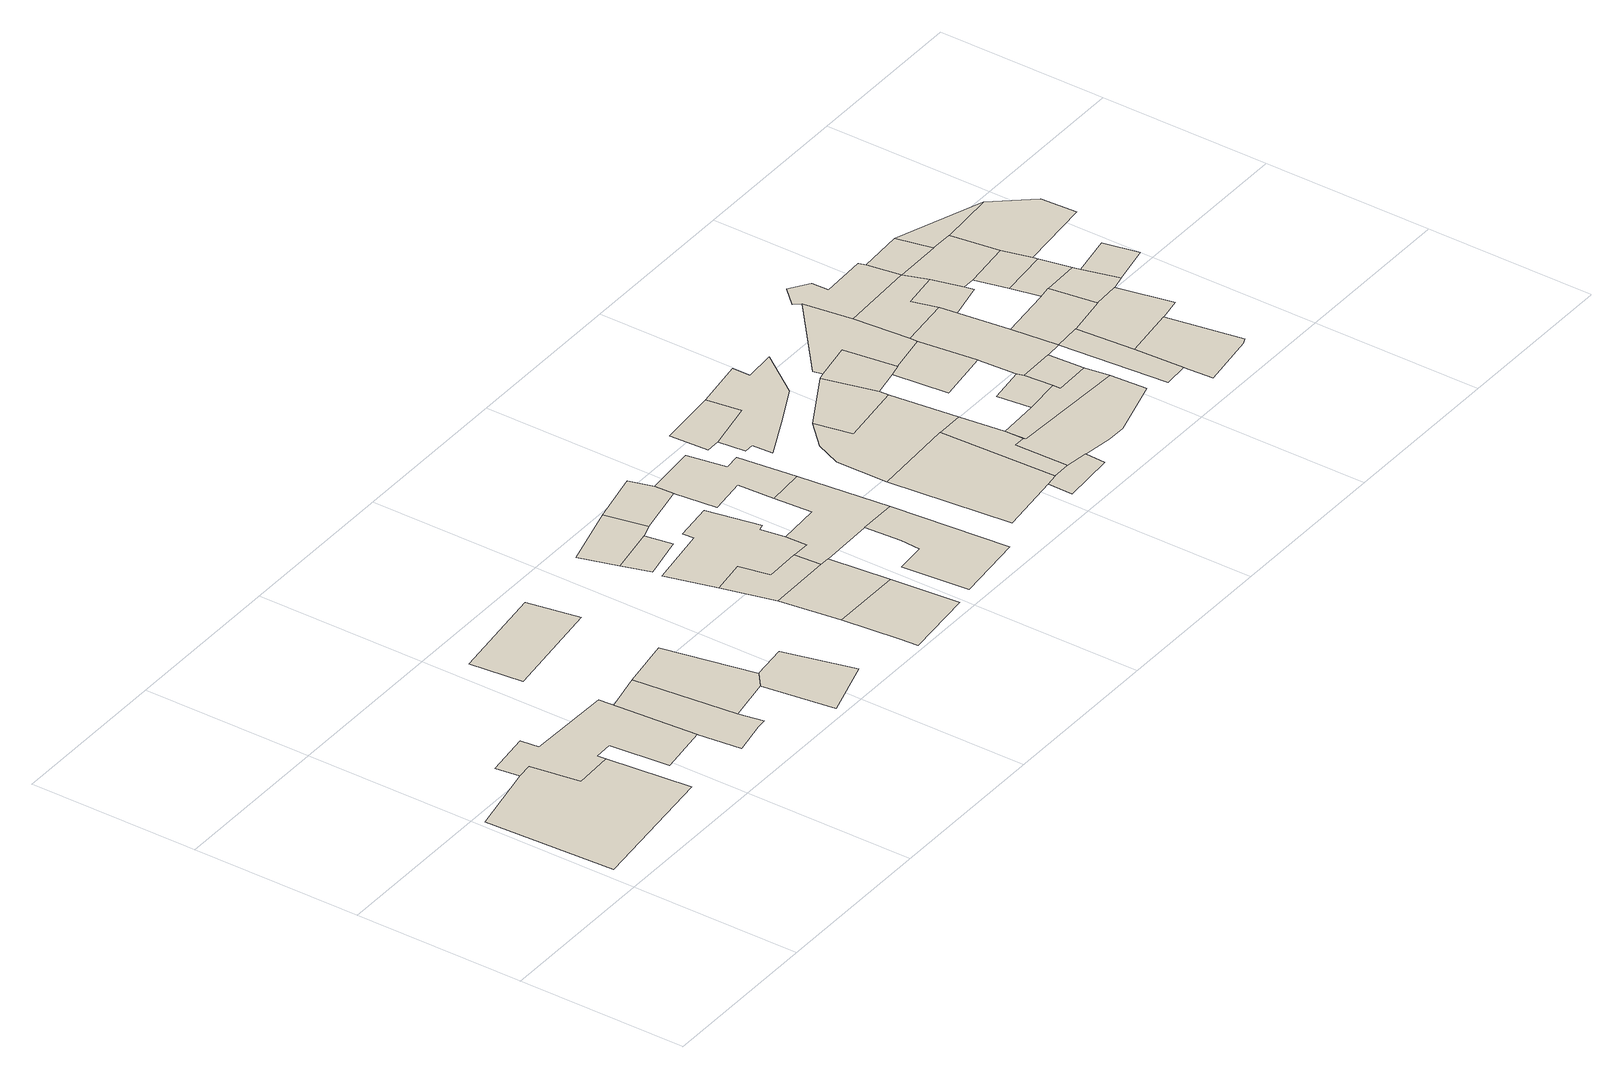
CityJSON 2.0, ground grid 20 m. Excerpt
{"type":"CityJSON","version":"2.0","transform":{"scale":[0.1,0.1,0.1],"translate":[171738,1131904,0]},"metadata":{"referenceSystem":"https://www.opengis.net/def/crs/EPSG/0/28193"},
"CityObjects":{
"building1":{"type":"Building","attributes":{"time":{"estimatedStart":{"year":1841},"estimatedEnd":{"year":1938}},"material":{"value":"dressed stone","sources":[{"name":"Amiran Atlas, sheet 11, map 4.2","type":"Secondary cartographic source"}],"paradata":{"author":"Beatrice Vaienti","date":"29-05-2023","version":0}},"numberOfFloors":{"value":"1","sources":[{"name":"Amiran Atlas, sheet 12, map 4.3","type":"Secondary cartographic source"}],"paradata":{"type":"user","author":"Beatrice Vaienti","date":"29-05-2023","comments":"In the atlas the value is \"1-3\", we have chosen a random value between 1 and 3 assigning a higher probability to 1 and 2 floors, respectively p=[0.35,0.35,0.3] for 1, 2, 3 floors","version":0}},"roof":{"type":{"value":"hip","paradata":{"type":"user","author":"Beatrice Vaienti","date":"29-05-2023","comments":"In the Atlas the value is reported is 'gabled (tiles)', however it is not clear whether it refers to a hip or a gable roof. Therefore we assigned a random value between the two.","version":0}}},"updatedGeometry":true},"geometry":[{"type":"MultiSurface","lod":"0","boundaries":[[[0,1,2,3,4,5,6]]]}]},
"building2":{"type":"Building","attributes":{"time":{"estimatedStart":{"year":1841},"estimatedEnd":{"year":1938}},"material":{"value":"dressed stone","sources":[{"name":"Amiran Atlas, sheet 11, map 4.2","type":"Secondary cartographic source"}],"paradata":{"author":"Beatrice Vaienti","date":"29-05-2023","version":0}},"numberOfFloors":{"value":"3","sources":[{"name":"Amiran Atlas, sheet 12, map 4.3","type":"Secondary cartographic source"}],"paradata":{"type":"user","author":"Beatrice Vaienti","date":"29-05-2023","comments":"In the atlas the value is \"1-3\", we have chosen a random value between 1 and 3 assigning a higher probability to 1 and 2 floors, respectively p=[0.35,0.35,0.3] for 1, 2, 3 floors","version":0}},"roof":{"type":{"value":"flat","paradata":{"type":"user","author":"Beatrice Vaienti","date":"29-05-2023","version":0}}},"updatedGeometry":true},"geometry":[{"type":"MultiSurface","lod":"0","boundaries":[[[4,3,2,1,7,8,9,10,11,12,13,14]]]}]},
"building3":{"type":"Building","attributes":{"time":{"estimatedStart":{"year":1841},"estimatedEnd":{"year":1938}},"material":{"value":"dressed stone","sources":[{"name":"Amiran Atlas, sheet 11, map 4.2","type":"Secondary cartographic source"}],"paradata":{"author":"Beatrice Vaienti","date":"29-05-2023","version":0}},"numberOfFloors":{"value":"3","sources":[{"name":"Amiran Atlas, sheet 12, map 4.3","type":"Secondary cartographic source"}],"paradata":{"type":"user","author":"Beatrice Vaienti","date":"29-05-2023","comments":"In the atlas the value is \"1-3\", we have chosen a random value between 1 and 3 assigning a higher probability to 1 and 2 floors, respectively p=[0.35,0.35,0.3] for 1, 2, 3 floors","version":0}},"roof":{"type":{"value":"flat","paradata":{"type":"user","author":"Beatrice Vaienti","date":"29-05-2023","version":0}}},"updatedGeometry":true},"geometry":[{"type":"MultiSurface","lod":"0","boundaries":[[[15,16,17,10,18,19,20]]]}]},
"building4":{"type":"Building","attributes":{"time":{"estimatedStart":{"year":1841},"estimatedEnd":{"year":1938}},"material":{"paradata":{"version":0}},"numberOfFloors":{"value":"3","paradata":{"type":"predicted","date":"05-06-2023","comments":"Random Forest Classifier","version":0}},"roof":{"type":{"value":"flat","paradata":{"type":"user","author":"Beatrice Vaienti","date":"29-05-2023","version":0}}},"updatedGeometry":true},"geometry":[{"type":"MultiSurface","lod":"0","boundaries":[[[21,16,15,22,23]]]}]},
"building5":{"type":"Building","attributes":{"time":{"estimatedStart":{"year":1841},"estimatedEnd":{"year":1938}},"material":{"value":"dressed stone","sources":[{"name":"Amiran Atlas, sheet 11, map 4.2","type":"Secondary cartographic source"}],"paradata":{"author":"Beatrice Vaienti","date":"29-05-2023","version":0}},"numberOfFloors":{"value":"2","sources":[{"name":"Amiran Atlas, sheet 12, map 4.3","type":"Secondary cartographic source"}],"paradata":{"type":"user","author":"Beatrice Vaienti","date":"29-05-2023","comments":"In the atlas the value is \"1-3\", we have chosen a random value between 1 and 3 assigning a higher probability to 1 and 2 floors, respectively p=[0.35,0.35,0.3] for 1, 2, 3 floors","version":0}},"roof":{"type":{"value":"flat","paradata":{"type":"user","author":"Beatrice Vaienti","date":"29-05-2023","version":0}}},"updatedGeometry":true},"geometry":[{"type":"MultiSurface","lod":"0","boundaries":[[[24,25,26,27]]]}]},
"building6":{"type":"Building","attributes":{"time":{"estimatedStart":{"year":1841},"estimatedEnd":{"year":1938}},"material":{"value":"dressed stone","sources":[{"name":"Amiran Atlas, sheet 11, map 4.2","type":"Secondary cartographic source"}],"paradata":{"author":"Beatrice Vaienti","date":"29-05-2023","version":0}},"numberOfFloors":{"value":"3","sources":[{"name":"Amiran Atlas, sheet 12, map 4.3","type":"Secondary cartographic source"}],"paradata":{"type":"user","author":"Beatrice Vaienti","date":"29-05-2023","comments":"In the atlas the value is \"1-3\", we have chosen a random value between 1 and 3 assigning a higher probability to 1 and 2 floors, respectively p=[0.35,0.35,0.3] for 1, 2, 3 floors","version":0}},"roof":{"type":{"value":"gable","paradata":{"type":"user","author":"Beatrice Vaienti","date":"29-05-2023","comments":"In the Atlas the value is reported is 'gabled (tiles)', however it is not clear whether it refers to a hip or a gable roof. Therefore we assigned a random value between the two.","version":0}}},"updatedGeometry":true},"geometry":[{"type":"MultiSurface","lod":"0","boundaries":[[[22,28,29,30,23]]]}]},
"building7":{"type":"Building","attributes":{"time":{"estimatedStart":{"year":1841},"estimatedEnd":{"year":1938}},"material":{"value":"dressed stone","sources":[{"name":"Amiran Atlas, sheet 11, map 4.2","type":"Secondary cartographic source"}],"paradata":{"author":"Beatrice Vaienti","date":"29-05-2023","version":0}},"numberOfFloors":{"value":"2","sources":[{"name":"Amiran Atlas, sheet 12, map 4.3","type":"Secondary cartographic source"}],"paradata":{"type":"user","author":"Beatrice Vaienti","date":"29-05-2023","comments":"In the atlas the value is \"1-3\", we have chosen a random value between 1 and 3 assigning a higher probability to 1 and 2 floors, respectively p=[0.35,0.35,0.3] for 1, 2, 3 floors","version":0}},"roof":{"type":{"value":"flat","paradata":{"type":"user","author":"Beatrice Vaienti","date":"29-05-2023","version":0}}},"updatedGeometry":true},"geometry":[{"type":"MultiSurface","lod":"0","boundaries":[[[31,32,33,34,35]]]}]},
"building8":{"type":"Building","attributes":{"time":{"estimatedStart":{"year":1841},"estimatedEnd":{"year":1938}},"material":{"value":"dressed stone","sources":[{"name":"Amiran Atlas, sheet 11, map 4.2","type":"Secondary cartographic source"}],"paradata":{"author":"Beatrice Vaienti","date":"29-05-2023","version":0}},"numberOfFloors":{"value":"3","sources":[{"name":"Amiran Atlas, sheet 12, map 4.3","type":"Secondary cartographic source"}],"paradata":{"type":"user","author":"Beatrice Vaienti","date":"29-05-2023","comments":"In the atlas the value is \"1-3\", we have chosen a random value between 1 and 3 assigning a higher probability to 1 and 2 floors, respectively p=[0.35,0.35,0.3] for 1, 2, 3 floors","version":0}},"roof":{"type":{"value":"flat","paradata":{"type":"user","author":"Beatrice Vaienti","date":"29-05-2023","version":0}}},"updatedGeometry":true},"geometry":[{"type":"MultiSurface","lod":"0","boundaries":[[[36,37,38,39]]]}]},
"building9":{"type":"Building","attributes":{"time":{"estimatedStart":{"year":1841},"estimatedEnd":{"year":1938}},"material":{"value":"dressed stone","sources":[{"name":"Amiran Atlas, sheet 11, map 4.2","type":"Secondary cartographic source"}],"paradata":{"author":"Beatrice Vaienti","date":"29-05-2023","version":0}},"numberOfFloors":{"value":"1","sources":[{"name":"Amiran Atlas, sheet 12, map 4.3","type":"Secondary cartographic source"}],"paradata":{"type":"user","author":"Beatrice Vaienti","date":"29-05-2023","comments":"In the atlas the value is \"1-3\", we have chosen a random value between 1 and 3 assigning a higher probability to 1 and 2 floors, respectively p=[0.35,0.35,0.3] for 1, 2, 3 floors","version":0}},"roof":{"type":{"value":"flat","paradata":{"type":"user","author":"Beatrice Vaienti","date":"29-05-2023","version":0}}},"updatedGeometry":true},"geometry":[{"type":"MultiSurface","lod":"0","boundaries":[[[32,40,41,42,33]]]}]},
"building10":{"type":"Building","attributes":{"time":{"estimatedStart":{"year":1841},"estimatedEnd":{"year":1938}},"material":{"value":"dressed stone","sources":[{"name":"Amiran Atlas, sheet 11, map 4.2","type":"Secondary cartographic source"}],"paradata":{"author":"Beatrice Vaienti","date":"29-05-2023","version":0}},"numberOfFloors":{"value":"2","sources":[{"name":"Amiran Atlas, sheet 12, map 4.3","type":"Secondary cartographic source"}],"paradata":{"type":"user","author":"Beatrice Vaienti","date":"29-05-2023","comments":"In the atlas the value is \"1-3\", we have chosen a random value between 1 and 3 assigning a higher probability to 1 and 2 floors, respectively p=[0.35,0.35,0.3] for 1, 2, 3 floors","version":0}},"roof":{"type":{"value":"flat","paradata":{"type":"user","author":"Beatrice Vaienti","date":"29-05-2023","version":0}}},"updatedGeometry":true},"geometry":[{"type":"MultiSurface","lod":"0","boundaries":[[[43,42,41,44,45,46]]]}]},
"building11":{"type":"Building","attributes":{"time":{"estimatedStart":{"year":1841},"estimatedEnd":{"year":1938}},"material":{"value":"dressed stone","sources":[{"name":"Amiran Atlas, sheet 11, map 4.2","type":"Secondary cartographic source"}],"paradata":{"author":"Beatrice Vaienti","date":"29-05-2023","version":0}},"numberOfFloors":{"value":"2","sources":[{"name":"Amiran Atlas, sheet 12, map 4.3","type":"Secondary cartographic source"}],"paradata":{"type":"user","author":"Beatrice Vaienti","date":"29-05-2023","comments":"In the atlas the value is \"1-3\", we have chosen a random value between 1 and 3 assigning a higher probability to 1 and 2 floors, respectively p=[0.35,0.35,0.3] for 1, 2, 3 floors","version":0}},"roof":{"type":{"value":"flat","paradata":{"type":"user","author":"Beatrice Vaienti","date":"29-05-2023","version":0}}},"updatedGeometry":true},"geometry":[{"type":"MultiSurface","lod":"0","boundaries":[[[47,48,49,36,39]]]}]},
"building12":{"type":"Building","attributes":{"time":{"estimatedStart":{"year":1841},"estimatedEnd":{"year":1938}},"material":{"value":"dressed stone","sources":[{"name":"Amiran Atlas, sheet 11, map 4.2","type":"Secondary cartographic source"}],"paradata":{"author":"Beatrice Vaienti","date":"29-05-2023","version":0}},"numberOfFloors":{"value":"3","sources":[{"name":"Amiran Atlas, sheet 12, map 4.3","type":"Secondary cartographic source"}],"paradata":{"type":"user","author":"Beatrice Vaienti","date":"29-05-2023","comments":"In the atlas the value is \"1-3\", we have chosen a random value between 1 and 3 assigning a higher probability to 1 and 2 floors, respectively p=[0.35,0.35,0.3] for 1, 2, 3 floors","version":0}},"roof":{"type":{"value":"flat","paradata":{"type":"user","author":"Beatrice Vaienti","date":"29-05-2023","version":0}}},"updatedGeometry":true},"geometry":[{"type":"MultiSurface","lod":"0","boundaries":[[[43,46,45,44,50,51,52,53,54,55,56,57]]]}]},
"building13":{"type":"Building","attributes":{"time":{"estimatedStart":{"year":1841},"estimatedEnd":{"year":1938}},"material":{"value":"dressed stone","sources":[{"name":"Amiran Atlas, sheet 11, map 4.2","type":"Secondary cartographic source"}],"paradata":{"author":"Beatrice Vaienti","date":"29-05-2023","version":0}},"numberOfFloors":{"value":"3","sources":[{"name":"Amiran Atlas, sheet 12, map 4.3","type":"Secondary cartographic source"}],"paradata":{"type":"user","author":"Beatrice Vaienti","date":"29-05-2023","comments":"In the atlas the value is \"1-3\", we have chosen a random value between 1 and 3 assigning a higher probability to 1 and 2 floors, respectively p=[0.35,0.35,0.3] for 1, 2, 3 floors","version":0}},"roof":{"type":{"value":"flat","paradata":{"type":"user","author":"Beatrice Vaienti","date":"29-05-2023","version":0}}},"updatedGeometry":true},"geometry":[{"type":"MultiSurface","lod":"0","boundaries":[[[58,59,48,47,60]]]}]},
"building14":{"type":"Building","attributes":{"time":{"estimatedStart":{"year":1841},"estimatedEnd":{"year":1938}},"material":{"value":"dressed stone","sources":[{"name":"Amiran Atlas, sheet 11, map 4.2","type":"Secondary cartographic source"}],"paradata":{"author":"Beatrice Vaienti","date":"29-05-2023","version":0}},"numberOfFloors":{"value":"2","sources":[{"name":"Amiran Atlas, sheet 12, map 4.3","type":"Secondary cartographic source"}],"paradata":{"type":"user","author":"Beatrice Vaienti","date":"29-05-2023","comments":"In the atlas the value is \"1-3\", we have chosen a random value between 1 and 3 assigning a higher probability to 1 and 2 floors, respectively p=[0.35,0.35,0.3] for 1, 2, 3 floors","version":0}},"roof":{"type":{"value":"flat","paradata":{"type":"user","author":"Beatrice Vaienti","date":"29-05-2023","version":0}}},"updatedGeometry":true},"geometry":[{"type":"MultiSurface","lod":"0","boundaries":[[[61,62,63,64,65,66,67]]]}]},
"building15":{"type":"Building","attributes":{"time":{"estimatedStart":{"year":1841},"estimatedEnd":{"year":1938}},"material":{"value":"dressed stone","sources":[{"name":"Amiran Atlas, sheet 11, map 4.2","type":"Secondary cartographic source"}],"paradata":{"author":"Beatrice Vaienti","date":"29-05-2023","version":0}},"numberOfFloors":{"value":"1","sources":[{"name":"Amiran Atlas, sheet 12, map 4.3","type":"Secondary cartographic source"}],"paradata":{"type":"user","author":"Beatrice Vaienti","date":"29-05-2023","comments":"In the atlas the value is \"1-3\", we have chosen a random value between 1 and 3 assigning a higher probability to 1 and 2 floors, respectively p=[0.35,0.35,0.3] for 1, 2, 3 floors","version":0}},"roof":{"type":{"value":"flat","paradata":{"type":"user","author":"Beatrice Vaienti","date":"29-05-2023","version":0}}},"updatedGeometry":true},"geometry":[{"type":"MultiSurface","lod":"0","boundaries":[[[51,50,44,41,40,61,67,68,69,70]]]}]},
"building16":{"type":"Building","attributes":{"time":{"estimatedStart":{"year":1841},"estimatedEnd":{"year":1938}},"material":{"value":"dressed stone","sources":[{"name":"Amiran Atlas, sheet 11, map 4.2","type":"Secondary cartographic source"}],"paradata":{"author":"Beatrice Vaienti","date":"29-05-2023","version":0}},"numberOfFloors":{"value":"2","sources":[{"name":"Amiran Atlas, sheet 12, map 4.3","type":"Secondary cartographic source"}],"paradata":{"type":"user","author":"Beatrice Vaienti","date":"29-05-2023","comments":"In the atlas the value is \"1-3\", we have chosen a random value between 1 and 3 assigning a higher probability to 1 and 2 floors, respectively p=[0.35,0.35,0.3] for 1, 2, 3 floors","version":0}},"roof":{"type":{"value":"flat","paradata":{"type":"user","author":"Beatrice Vaienti","date":"29-05-2023","version":0}}},"updatedGeometry":true},"geometry":[{"type":"MultiSurface","lod":"0","boundaries":[[[69,68,71,72,73,58,60,74,75]]]}]},
"building17":{"type":"Building","attributes":{"time":{"estimatedStart":{"year":1841},"estimatedEnd":{"year":1938}},"material":{"value":"dressed stone","sources":[{"name":"Amiran Atlas, sheet 11, map 4.2","type":"Secondary cartographic source"}],"paradata":{"author":"Beatrice Vaienti","date":"29-05-2023","version":0}},"numberOfFloors":{"value":"1","sources":[{"name":"Amiran Atlas, sheet 12, map 4.3","type":"Secondary cartographic source"}],"paradata":{"type":"user","author":"Beatrice Vaienti","date":"29-05-2023","comments":"In the atlas the value is \"1-3\", we have chosen a random value between 1 and 3 assigning a higher probability to 1 and 2 floors, respectively p=[0.35,0.35,0.3] for 1, 2, 3 floors","version":0}},"roof":{"type":{"value":"flat","paradata":{"type":"user","author":"Beatrice Vaienti","date":"29-05-2023","version":0}}},"updatedGeometry":true},"geometry":[{"type":"MultiSurface","lod":"0","boundaries":[[[76,77,78,79,80]]]}]},
"building18":{"type":"Building","attributes":{"time":{"estimatedStart":{"year":1841},"estimatedEnd":{"year":1938}},"material":{"value":"dressed stone","sources":[{"name":"Amiran Atlas, sheet 11, map 4.2","type":"Secondary cartographic source"}],"paradata":{"author":"Beatrice Vaienti","date":"29-05-2023","version":0}},"numberOfFloors":{"value":"3","sources":[{"name":"Amiran Atlas, sheet 12, map 4.3","type":"Secondary cartographic source"}],"paradata":{"type":"user","author":"Beatrice Vaienti","date":"29-05-2023","comments":"In the atlas the value is \"1-3\", we have chosen a random value between 1 and 3 assigning a higher probability to 1 and 2 floors, respectively p=[0.35,0.35,0.3] for 1, 2, 3 floors","version":0}},"roof":{"type":{"value":"flat","paradata":{"type":"user","author":"Beatrice Vaienti","date":"29-05-2023","version":0}}},"updatedGeometry":true},"geometry":[{"type":"MultiSurface","lod":"0","boundaries":[[[81,82,83,84,85]]]}]},
"building19":{"type":"Building","attributes":{"time":{"estimatedStart":{"year":1841},"estimatedEnd":{"year":1938}},"material":{"value":"dressed stone","sources":[{"name":"Amiran Atlas, sheet 11, map 4.2","type":"Secondary cartographic source"}],"paradata":{"author":"Beatrice Vaienti","date":"29-05-2023","version":0}},"numberOfFloors":{"value":"1","sources":[{"name":"Amiran Atlas, sheet 12, map 4.3","type":"Secondary cartographic source"}],"paradata":{"type":"user","author":"Beatrice Vaienti","date":"29-05-2023","comments":"In the atlas the value is \"1-3\", we have chosen a random value between 1 and 3 assigning a higher probability to 1 and 2 floors, respectively p=[0.35,0.35,0.3] for 1, 2, 3 floors","version":0}},"roof":{"type":{"value":"flat","paradata":{"type":"user","author":"Beatrice Vaienti","date":"29-05-2023","version":0}}},"updatedGeometry":true},"geometry":[{"type":"MultiSurface","lod":"0","boundaries":[[[86,87,88,77,76,89]]]}]},
"building20":{"type":"Building","attributes":{"time":{"estimatedStart":{"year":1841},"estimatedEnd":{"year":1938}},"material":{"value":"dressed stone","sources":[{"name":"Amiran Atlas, sheet 11, map 4.2","type":"Secondary cartographic source"}],"paradata":{"author":"Beatrice Vaienti","date":"29-05-2023","version":0}},"numberOfFloors":{"value":"1","sources":[{"name":"Amiran Atlas, sheet 12, map 4.3","type":"Secondary cartographic source"}],"paradata":{"type":"user","author":"Beatrice Vaienti","date":"29-05-2023","comments":"In the atlas the value is \"1-3\", we have chosen a random value between 1 and 3 assigning a higher probability to 1 and 2 floors, respectively p=[0.35,0.35,0.3] for 1, 2, 3 floors","version":0}},"roof":{"type":{"value":"flat","paradata":{"type":"user","author":"Beatrice Vaienti","date":"29-05-2023","version":0}}},"updatedGeometry":true},"geometry":[{"type":"MultiSurface","lod":"0","boundaries":[[[90,79,78,91,92,93,94,95]]]}]},
"building21":{"type":"Building","attributes":{"time":{"estimatedStart":{"year":1841},"estimatedEnd":{"year":1938}},"material":{"value":"dressed stone","sources":[{"name":"Amiran Atlas, sheet 11, map 4.2","type":"Secondary cartographic source"}],"paradata":{"author":"Beatrice Vaienti","date":"29-05-2023","version":0}},"numberOfFloors":{"value":"1","sources":[{"name":"Amiran Atlas, sheet 12, map 4.3","type":"Secondary cartographic source"}],"paradata":{"type":"user","author":"Beatrice Vaienti","date":"29-05-2023","comments":"In the atlas the value is \"1-3\", we have chosen a random value between 1 and 3 assigning a higher probability to 1 and 2 floors, respectively p=[0.35,0.35,0.3] for 1, 2, 3 floors","version":0}},"roof":{"type":{"value":"flat","paradata":{"type":"user","author":"Beatrice Vaienti","date":"29-05-2023","version":0}}},"updatedGeometry":true},"geometry":[{"type":"MultiSurface","lod":"0","boundaries":[[[96,97,98,99,84,83,82,100,101,102,103]]]}]},
"building22":{"type":"Building","attributes":{"time":{"estimatedStart":{"year":1841},"estimatedEnd":{"year":1938}},"material":{"value":"dressed stone","sources":[{"name":"Amiran Atlas, sheet 11, map 4.2","type":"Secondary cartographic source"}],"paradata":{"author":"Beatrice Vaienti","date":"29-05-2023","version":0}},"numberOfFloors":{"value":"1","sources":[{"name":"Amiran Atlas, sheet 12, map 4.3","type":"Secondary cartographic source"}],"paradata":{"type":"user","author":"Beatrice Vaienti","date":"29-05-2023","comments":"In the atlas the value is \"1-3\", we have chosen a random value between 1 and 3 assigning a higher probability to 1 and 2 floors, respectively p=[0.35,0.35,0.3] for 1, 2, 3 floors","version":0}},"roof":{"type":{"value":"flat","paradata":{"type":"user","author":"Beatrice Vaienti","date":"29-05-2023","version":0}}},"updatedGeometry":true},"geometry":[{"type":"MultiSurface","lod":"0","boundaries":[[[104,105,91,78,77,88,106]]]}]},
"building23":{"type":"Building","attributes":{"time":{"estimatedStart":{"year":1841},"estimatedEnd":{"year":1938}},"material":{"value":"dressed stone","sources":[{"name":"Amiran Atlas, sheet 11, map 4.2","type":"Secondary cartographic source"}],"paradata":{"author":"Beatrice Vaienti","date":"29-05-2023","version":0}},"numberOfFloors":{"value":"2","sources":[{"name":"Amiran Atlas, sheet 12, map 4.3","type":"Secondary cartographic source"}],"paradata":{"type":"user","author":"Beatrice Vaienti","date":"29-05-2023","comments":"In the atlas the value is \"1-3\", we have chosen a random value between 1 and 3 assigning a higher probability to 1 and 2 floors, respectively p=[0.35,0.35,0.3] for 1, 2, 3 floors","version":0}},"roof":{"type":{"value":"flat","paradata":{"type":"user","author":"Beatrice Vaienti","date":"29-05-2023","version":0}}},"updatedGeometry":true},"geometry":[{"type":"MultiSurface","lod":"0","boundaries":[[[93,92,107,108,94]]]}]},
"building24":{"type":"Building","attributes":{"time":{"estimatedStart":{"year":1841},"estimatedEnd":{"year":1938}},"material":{"value":"dressed stone","sources":[{"name":"Amiran Atlas, sheet 11, map 4.2","type":"Secondary cartographic source"}],"paradata":{"author":"Beatrice Vaienti","date":"29-05-2023","version":0}},"numberOfFloors":{"value":"1","sources":[{"name":"Amiran Atlas, sheet 12, map 4.3","type":"Secondary cartographic source"}],"paradata":{"type":"user","author":"Beatrice Vaienti","date":"29-05-2023","comments":"In the atlas the value is \"1-3\", we have chosen a random value between 1 and 3 assigning a higher probability to 1 and 2 floors, respectively p=[0.35,0.35,0.3] for 1, 2, 3 floors","version":0}},"roof":{"type":{"value":"domed","paradata":{"type":"user","author":"Beatrice Vaienti","date":"29-05-2023","version":0}}},"updatedGeometry":true},"geometry":[{"type":"MultiSurface","lod":"0","boundaries":[[[109,110,104,106,88,111,112,113]]]}]},
"building25":{"type":"Building","attributes":{"time":{"estimatedStart":{"year":1841},"estimatedEnd":{"year":1938}},"material":{"value":"dressed stone","sources":[{"name":"Amiran Atlas, sheet 11, map 4.2","type":"Secondary cartographic source"}],"paradata":{"author":"Beatrice Vaienti","date":"29-05-2023","version":0}},"numberOfFloors":{"value":"2","sources":[{"name":"Amiran Atlas, sheet 12, map 4.3","type":"Secondary cartographic source"}],"paradata":{"type":"user","author":"Beatrice Vaienti","date":"29-05-2023","comments":"In the atlas the value is \"1-3\", we have chosen a random value between 1 and 3 assigning a higher probability to 1 and 2 floors, respectively p=[0.35,0.35,0.3] for 1, 2, 3 floors","version":0}},"roof":{"type":{"value":"flat","paradata":{"type":"user","author":"Beatrice Vaienti","date":"29-05-2023","version":0}}},"updatedGeometry":true},"geometry":[{"type":"MultiSurface","lod":"0","boundaries":[[[114,115,108,107,116,117]]]}]},
"building26":{"type":"Building","attributes":{"time":{"estimatedStart":{"year":1841},"estimatedEnd":{"year":1938}},"material":{"value":"dressed stone","sources":[{"name":"Amiran Atlas, sheet 11, map 4.2","type":"Secondary cartographic source"}],"paradata":{"author":"Beatrice Vaienti","date":"29-05-2023","version":0}},"numberOfFloors":{"value":"2","sources":[{"name":"Amiran Atlas, sheet 12, map 4.3","type":"Secondary cartographic source"}],"paradata":{"type":"user","author":"Beatrice Vaienti","date":"29-05-2023","comments":"In the atlas the value is \"1-3\", we have chosen a random value between 1 and 3 assigning a higher probability to 1 and 2 floors, respectively p=[0.35,0.35,0.3] for 1, 2, 3 floors","version":0}},"roof":{"type":{"value":"domed","paradata":{"type":"user","author":"Beatrice Vaienti","date":"29-05-2023","version":0}}},"updatedGeometry":true},"geometry":[{"type":"MultiSurface","lod":"0","boundaries":[[[109,118,119,120,121,105,110]]]}]},
"building27":{"type":"Building","attributes":{"time":{"estimatedStart":{"year":1841},"estimatedEnd":{"year":1938}},"material":{"value":"dressed stone","sources":[{"name":"Amiran Atlas, sheet 11, map 4.2","type":"Secondary cartographic source"}],"paradata":{"author":"Beatrice Vaienti","date":"29-05-2023","version":0}},"numberOfFloors":{"value":"3","sources":[{"name":"Amiran Atlas, sheet 12, map 4.3","type":"Secondary cartographic source"}],"paradata":{"type":"user","author":"Beatrice Vaienti","date":"29-05-2023","comments":"In the atlas the value is \"1-3\", we have chosen a random value between 1 and 3 assigning a higher probability to 1 and 2 floors, respectively p=[0.35,0.35,0.3] for 1, 2, 3 floors","version":0}},"roof":{"type":{"value":"flat","paradata":{"type":"user","author":"Beatrice Vaienti","date":"29-05-2023","version":0}}},"updatedGeometry":true},"geometry":[{"type":"MultiSurface","lod":"0","boundaries":[[[121,120,122,123,124]]]}]},
"building28":{"type":"Building","attributes":{"time":{"estimatedStart":{"year":1841},"estimatedEnd":{"year":1938}},"material":{"value":"dressed stone","sources":[{"name":"Amiran Atlas, sheet 11, map 4.2","type":"Secondary cartographic source"}],"paradata":{"author":"Beatrice Vaienti","date":"29-05-2023","version":0}},"numberOfFloors":{"value":"2","sources":[{"name":"Amiran Atlas, sheet 12, map 4.3","type":"Secondary cartographic source"}],"paradata":{"type":"user","author":"Beatrice Vaienti","date":"29-05-2023","comments":"In the atlas the value is \"1-3\", we have chosen a random value between 1 and 3 assigning a higher probability to 1 and 2 floors, respectively p=[0.35,0.35,0.3] for 1, 2, 3 floors","version":0}},"roof":{"type":{"value":"flat","paradata":{"type":"user","author":"Beatrice Vaienti","date":"29-05-2023","version":0}}},"updatedGeometry":true},"geometry":[{"type":"MultiSurface","lod":"0","boundaries":[[[125,126,127,117,116]]]}]},
"building29":{"type":"Building","attributes":{"time":{"estimatedStart":{"year":1841},"estimatedEnd":{"year":1938}},"material":{"value":"dressed stone","sources":[{"name":"Amiran Atlas, sheet 11, map 4.2","type":"Secondary cartographic source"}],"paradata":{"author":"Beatrice Vaienti","date":"29-05-2023","version":0}},"numberOfFloors":{"value":"1","sources":[{"name":"Amiran Atlas, sheet 12, map 4.3","type":"Secondary cartographic source"}],"paradata":{"type":"user","author":"Beatrice Vaienti","date":"29-05-2023","comments":"In the atlas the value is \"1-3\", we have chosen a random value between 1 and 3 assigning a higher probability to 1 and 2 floors, respectively p=[0.35,0.35,0.3] for 1, 2, 3 floors","version":0}},"roof":{"type":{"value":"hip","paradata":{"type":"user","author":"Beatrice Vaienti","date":"29-05-2023","comments":"In the Atlas the value is reported is 'gabled (tiles)', however it is not clear whether it refers to a hip or a gable roof. Therefore we assigned a random value between the two.","version":0}}},"updatedGeometry":true},"geometry":[{"type":"MultiSurface","lod":"0","boundaries":[[[117,127,128,129,130,131,132,115,114]]]}]},
"building30":{"type":"Building","attributes":{"time":{"estimatedStart":{"year":1841},"estimatedEnd":{"year":1938}},"material":{"value":"dressed stone","sources":[{"name":"Amiran Atlas, sheet 11, map 4.2","type":"Secondary cartographic source"}],"paradata":{"author":"Beatrice Vaienti","date":"29-05-2023","version":0}},"numberOfFloors":{"value":"1","sources":[{"name":"Amiran Atlas, sheet 12, map 4.3","type":"Secondary cartographic source"}],"paradata":{"type":"user","author":"Beatrice Vaienti","date":"29-05-2023","comments":"In the atlas the value is \"1-3\", we have chosen a random value between 1 and 3 assigning a higher probability to 1 and 2 floors, respectively p=[0.35,0.35,0.3] for 1, 2, 3 floors","version":0}},"roof":{"type":{"value":"flat","paradata":{"type":"user","author":"Beatrice Vaienti","date":"29-05-2023","version":0}}},"updatedGeometry":true},"geometry":[{"type":"MultiSurface","lod":"0","boundaries":[[[133,122,120,119,118]]]}]},
"building31":{"type":"Building","attributes":{"time":{"estimatedStart":{"year":1841},"estimatedEnd":{"year":1938}},"material":{"value":"dressed stone","sources":[{"name":"Amiran Atlas, sheet 11, map 4.2","type":"Secondary cartographic source"}],"paradata":{"author":"Beatrice Vaienti","date":"29-05-2023","version":0}},"numberOfFloors":{"value":"1","sources":[{"name":"Amiran Atlas, sheet 12, map 4.3","type":"Secondary cartographic source"}],"paradata":{"type":"user","author":"Beatrice Vaienti","date":"29-05-2023","comments":"In the atlas the value is \"1-3\", we have chosen a random value between 1 and 3 assigning a higher probability to 1 and 2 floors, respectively p=[0.35,0.35,0.3] for 1, 2, 3 floors","version":0}},"roof":{"type":{"value":"flat","paradata":{"type":"user","author":"Beatrice Vaienti","date":"29-05-2023","version":0}}},"updatedGeometry":true},"geometry":[{"type":"MultiSurface","lod":"0","boundaries":[[[134,135,136,128,127,126,123,122,133,137]]]}]},
"building32":{"type":"Building","attributes":{"time":{"estimatedStart":{"year":1841},"estimatedEnd":{"year":1938}},"material":{"value":"dressed stone","sources":[{"name":"Amiran Atlas, sheet 11, map 4.2","type":"Secondary cartographic source"}],"paradata":{"author":"Beatrice Vaienti","date":"29-05-2023","version":0}},"numberOfFloors":{"value":"1","sources":[{"name":"Amiran Atlas, sheet 12, map 4.3","type":"Secondary cartographic source"}],"paradata":{"type":"user","author":"Beatrice Vaienti","date":"29-05-2023","comments":"In the atlas the value is \"1-3\", we have chosen a random value between 1 and 3 assigning a higher probability to 1 and 2 floors, respectively p=[0.35,0.35,0.3] for 1, 2, 3 floors","version":0}},"roof":{"type":{"value":"flat","paradata":{"type":"user","author":"Beatrice Vaienti","date":"29-05-2023","version":0}}},"updatedGeometry":true},"geometry":[{"type":"MultiSurface","lod":"0","boundaries":[[[138,139,140,141,137]]]}]},
"building33":{"type":"Building","attributes":{"time":{"estimatedStart":{"year":1841},"estimatedEnd":{"year":1938}},"material":{"value":"dressed stone","sources":[{"name":"Amiran Atlas, sheet 11, map 4.2","type":"Secondary cartographic source"}],"paradata":{"author":"Beatrice Vaienti","date":"29-05-2023","version":0}},"numberOfFloors":{"value":"3","sources":[{"name":"Amiran Atlas, sheet 12, map 4.3","type":"Secondary cartographic source"}],"paradata":{"type":"user","author":"Beatrice Vaienti","date":"29-05-2023","comments":"In the atlas the value is \"1-3\", we have chosen a random value between 1 and 3 assigning a higher probability to 1 and 2 floors, respectively p=[0.35,0.35,0.3] for 1, 2, 3 floors","version":0}},"roof":{"type":{"value":"flat","paradata":{"type":"user","author":"Beatrice Vaienti","date":"29-05-2023","version":0}}},"updatedGeometry":true},"geometry":[{"type":"MultiSurface","lod":"0","boundaries":[[[142,143,129,128,136,144]]]}]},
"building34":{"type":"Building","attributes":{"time":{"estimatedStart":{"year":1841},"estimatedEnd":{"year":1938}},"material":{"value":"dressed stone","sources":[{"name":"Amiran Atlas, sheet 11, map 4.2","type":"Secondary cartographic source"}],"paradata":{"author":"Beatrice Vaienti","date":"29-05-2023","version":0}},"numberOfFloors":{"value":"1","sources":[{"name":"Amiran Atlas, sheet 12, map 4.3","type":"Secondary cartographic source"}],"paradata":{"type":"user","author":"Beatrice Vaienti","date":"29-05-2023","comments":"In the atlas the value is \"1-3\", we have chosen a random value between 1 and 3 assigning a higher probability to 1 and 2 floors, respectively p=[0.35,0.35,0.3] for 1, 2, 3 floors","version":0}},"roof":{"type":{"value":"flat","paradata":{"type":"user","author":"Beatrice Vaienti","date":"29-05-2023","version":0}}},"updatedGeometry":true},"geometry":[{"type":"MultiSurface","lod":"0","boundaries":[[[145,130,129,143,146,147,148,149,150]]]}]},
"building35":{"type":"Building","attributes":{"time":{"estimatedStart":{"year":1841},"estimatedEnd":{"year":1938}},"material":{"value":"dressed stone","sources":[{"name":"Amiran Atlas, sheet 11, map 4.2","type":"Secondary cartographic source"}],"paradata":{"author":"Beatrice Vaienti","date":"29-05-2023","version":0}},"numberOfFloors":{"value":"1","sources":[{"name":"Amiran Atlas, sheet 12, map 4.3","type":"Secondary cartographic source"}],"paradata":{"type":"user","author":"Beatrice Vaienti","date":"29-05-2023","comments":"In the atlas the value is \"1-3\", we have chosen a random value between 1 and 3 assigning a higher probability to 1 and 2 floors, respectively p=[0.35,0.35,0.3] for 1, 2, 3 floors","version":0}},"roof":{"type":{"value":"flat","paradata":{"type":"user","author":"Beatrice Vaienti","date":"29-05-2023","version":0}}},"updatedGeometry":true},"geometry":[{"type":"MultiSurface","lod":"0","boundaries":[[[151,152,153,140,139,154]]]}]},
"building36":{"type":"Building","attributes":{"time":{"estimatedStart":{"year":1841},"estimatedEnd":{"year":1938}},"material":{"value":"dressed stone","sources":[{"name":"Amiran Atlas, sheet 11, map 4.2","type":"Secondary cartographic source"}],"paradata":{"author":"Beatrice Vaienti","date":"29-05-2023","version":0}},"numberOfFloors":{"value":"3","sources":[{"name":"Amiran Atlas, sheet 12, map 4.3","type":"Secondary cartographic source"}],"paradata":{"type":"user","author":"Beatrice Vaienti","date":"29-05-2023","comments":"In the atlas the value is \"1-3\", we have chosen a random value between 1 and 3 assigning a higher probability to 1 and 2 floors, respectively p=[0.35,0.35,0.3] for 1, 2, 3 floors","version":0}},"roof":{"type":{"value":"gable","paradata":{"type":"user","author":"Beatrice Vaienti","date":"29-05-2023","comments":"In the Atlas the value is reported is 'gabled (tiles)', however it is not clear whether it refers to a hip or a gable roof. Therefore we assigned a random value between the two.","version":0}}},"updatedGeometry":true},"geometry":[{"type":"MultiSurface","lod":"0","boundaries":[[[136,135,155,156,142,144]]]}]},
"building37":{"type":"Building","attributes":{"time":{"estimatedStart":{"year":1841},"estimatedEnd":{"year":1938}},"material":{"value":"dressed stone","sources":[{"name":"Amiran Atlas, sheet 11, map 4.2","type":"Secondary cartographic source"}],"paradata":{"author":"Beatrice Vaienti","date":"29-05-2023","version":0}},"numberOfFloors":{"value":"3","sources":[{"name":"Amiran Atlas, sheet 12, map 4.3","type":"Secondary cartographic source"}],"paradata":{"type":"user","author":"Beatrice Vaienti","date":"29-05-2023","comments":"In the atlas the value is \"1-3\", we have chosen a random value between 1 and 3 assigning a higher probability to 1 and 2 floors, respectively p=[0.35,0.35,0.3] for 1, 2, 3 floors","version":0}},"roof":{"type":{"value":"flat","paradata":{"type":"user","author":"Beatrice Vaienti","date":"29-05-2023","version":0}}},"updatedGeometry":true},"geometry":[{"type":"MultiSurface","lod":"0","boundaries":[[[134,137,141,157,158,159]]]}]},
"building38":{"type":"Building","attributes":{"time":{"estimatedStart":{"year":1841},"estimatedEnd":{"year":1938}},"material":{"value":"dressed stone","sources":[{"name":"Amiran Atlas, sheet 11, map 4.2","type":"Secondary cartographic source"}],"paradata":{"author":"Beatrice Vaienti","date":"29-05-2023","version":0}},"numberOfFloors":{"value":"3","sources":[{"name":"Amiran Atlas, sheet 12, map 4.3","type":"Secondary cartographic source"}],"paradata":{"type":"user","author":"Beatrice Vaienti","date":"29-05-2023","comments":"In the atlas the value is \"1-3\", we have chosen a random value between 1 and 3 assigning a higher probability to 1 and 2 floors, respectively p=[0.35,0.35,0.3] for 1, 2, 3 floors","version":0}},"roof":{"type":{"value":"flat","paradata":{"type":"user","author":"Beatrice Vaienti","date":"29-05-2023","version":0}}},"updatedGeometry":true},"geometry":[{"type":"MultiSurface","lod":"0","boundaries":[[[160,161,157,141,140,153]]]}]},
"building39":{"type":"Building","attributes":{"time":{"estimatedStart":{"year":1841},"estimatedEnd":{"year":1938}},"material":{"value":"dressed stone","sources":[{"name":"Amiran Atlas, sheet 11, map 4.2","type":"Secondary cartographic source"}],"paradata":{"author":"Beatrice Vaienti","date":"29-05-2023","version":0}},"numberOfFloors":{"value":"2","sources":[{"name":"Amiran Atlas, sheet 12, map 4.3","type":"Secondary cartographic source"}],"paradata":{"type":"user","author":"Beatrice Vaienti","date":"29-05-2023","comments":"In the atlas the value is \"1-3\", we have chosen a random value between 1 and 3 assigning a higher probability to 1 and 2 floors, respectively p=[0.35,0.35,0.3] for 1, 2, 3 floors","version":0}},"roof":{"type":{"value":"flat","paradata":{"type":"user","author":"Beatrice Vaienti","date":"29-05-2023","version":0}}},"updatedGeometry":true},"geometry":[{"type":"MultiSurface","lod":"0","boundaries":[[[162,163,146,143]]]}]},
"building40":{"type":"Building","attributes":{"time":{"estimatedStart":{"year":1841},"estimatedEnd":{"year":1938}},"material":{"value":"dressed stone","sources":[{"name":"Amiran Atlas, sheet 11, map 4.2","type":"Secondary cartographic source"}],"paradata":{"author":"Beatrice Vaienti","date":"29-05-2023","version":0}},"numberOfFloors":{"value":"2","sources":[{"name":"Amiran Atlas, sheet 12, map 4.3","type":"Secondary cartographic source"}],"paradata":{"type":"user","author":"Beatrice Vaienti","date":"29-05-2023","comments":"In the atlas the value is \"1-3\", we have chosen a random value between 1 and 3 assigning a higher probability to 1 and 2 floors, respectively p=[0.35,0.35,0.3] for 1, 2, 3 floors","version":0}},"roof":{"type":{"value":"flat","paradata":{"type":"user","author":"Beatrice Vaienti","date":"29-05-2023","version":0}}},"updatedGeometry":true},"geometry":[{"type":"MultiSurface","lod":"0","boundaries":[[[162,143,142,156,164,165,166]]]}]},
"building41":{"type":"Building","attributes":{"time":{"estimatedStart":{"year":1841},"estimatedEnd":{"year":1938}},"material":{"value":"dressed stone","sources":[{"name":"Amiran Atlas, sheet 11, map 4.2","type":"Secondary cartographic source"}],"paradata":{"author":"Beatrice Vaienti","date":"29-05-2023","version":0}},"numberOfFloors":{"value":"1","sources":[{"name":"Amiran Atlas, sheet 12, map 4.3","type":"Secondary cartographic source"}],"paradata":{"type":"user","author":"Beatrice Vaienti","date":"29-05-2023","comments":"In the atlas the value is \"1-3\", we have chosen a random value between 1 and 3 assigning a higher probability to 1 and 2 floors, respectively p=[0.35,0.35,0.3] for 1, 2, 3 floors","version":0}},"roof":{"type":{"value":"flat","paradata":{"type":"user","author":"Beatrice Vaienti","date":"29-05-2023","version":0}}},"updatedGeometry":true},"geometry":[{"type":"MultiSurface","lod":"0","boundaries":[[[167,168,169,170,158]]]}]},
"building42":{"type":"Building","attributes":{"time":{"estimatedStart":{"year":1841},"estimatedEnd":{"year":1938}},"material":{"value":"dressed stone","sources":[{"name":"Amiran Atlas, sheet 11, map 4.2","type":"Secondary cartographic source"}],"paradata":{"author":"Beatrice Vaienti","date":"29-05-2023","version":0}},"numberOfFloors":{"value":"1","sources":[{"name":"Amiran Atlas, sheet 12, map 4.3","type":"Secondary cartographic source"}],"paradata":{"type":"user","author":"Beatrice Vaienti","date":"29-05-2023","comments":"In the atlas the value is \"1-3\", we have chosen a random value between 1 and 3 assigning a higher probability to 1 and 2 floors, respectively p=[0.35,0.35,0.3] for 1, 2, 3 floors","version":0}},"roof":{"type":{"value":"hip","paradata":{"type":"user","author":"Beatrice Vaienti","date":"29-05-2023","comments":"In the Atlas the value is reported is 'gabled (tiles)', however it is not clear whether it refers to a hip or a gable roof. Therefore we assigned a random value between the two.","version":0}}},"updatedGeometry":true},"geometry":[{"type":"MultiSurface","lod":"0","boundaries":[[[169,168,171,165,164]]]}]},
"building43":{"type":"Building","attributes":{"time":{"estimatedStart":{"year":1841},"estimatedEnd":{"year":1938}},"material":{"value":"dressed stone","sources":[{"name":"Amiran Atlas, sheet 11, map 4.2","type":"Secondary cartographic source"}],"paradata":{"author":"Beatrice Vaienti","date":"29-05-2023","version":0}},"numberOfFloors":{"value":"3","sources":[{"name":"Amiran Atlas, sheet 12, map 4.3","type":"Secondary cartographic source"}],"paradata":{"type":"user","author":"Beatrice Vaienti","date":"29-05-2023","comments":"In the atlas the value is \"1-3\", we have chosen a random value between 1 and 3 assigning a higher probability to 1 and 2 floors, respectively p=[0.35,0.35,0.3] for 1, 2, 3 floors","version":0}},"roof":{"type":{"value":"flat","paradata":{"type":"user","author":"Beatrice Vaienti","date":"29-05-2023","version":0}}},"updatedGeometry":true},"geometry":[{"type":"MultiSurface","lod":"0","boundaries":[[[172,167,158,157,161,173]]]}]},
"building44":{"type":"Building","attributes":{"time":{"estimatedStart":{"year":1841},"estimatedEnd":{"year":1938}},"material":{"value":"dressed stone","sources":[{"name":"Amiran Atlas, sheet 11, map 4.2","type":"Secondary cartographic source"}],"paradata":{"author":"Beatrice Vaienti","date":"29-05-2023","version":0}},"numberOfFloors":{"value":"1","sources":[{"name":"Amiran Atlas, sheet 12, map 4.3","type":"Secondary cartographic source"}],"paradata":{"type":"user","author":"Beatrice Vaienti","date":"29-05-2023","comments":"In the atlas the value is \"1-3\", we have chosen a random value between 1 and 3 assigning a higher probability to 1 and 2 floors, respectively p=[0.35,0.35,0.3] for 1, 2, 3 floors","version":0}},"roof":{"type":{"value":"flat","paradata":{"type":"user","author":"Beatrice Vaienti","date":"29-05-2023","version":0}}},"updatedGeometry":true},"geometry":[{"type":"MultiSurface","lod":"0","boundaries":[[[172,173,174,175]]]}]},
"building45":{"type":"Building","attributes":{"time":{"estimatedStart":{"year":1841},"estimatedEnd":{"year":1938}},"material":{"value":"dressed stone","sources":[{"name":"Amiran Atlas, sheet 11, map 4.2","type":"Secondary cartographic source"}],"paradata":{"author":"Beatrice Vaienti","date":"29-05-2023","version":0}},"numberOfFloors":{"value":"2","paradata":{"type":"predicted","date":"05-06-2023","comments":"Random Forest Classifier","version":0}},"roof":{"type":{"value":"flat","paradata":{"type":"user","author":"Beatrice Vaienti","date":"29-05-2023","version":0}}},"updatedGeometry":true},"geometry":[{"type":"MultiSurface","lod":"0","boundaries":[[[163,162,166,176]]]}]},
"building46":{"type":"Building","attributes":{"time":{"estimatedStart":{"year":1841},"estimatedEnd":{"year":1938}},"material":{"value":"dressed stone","sources":[{"name":"Amiran Atlas, sheet 11, map 4.2","type":"Secondary cartographic source"}],"paradata":{"author":"Beatrice Vaienti","date":"29-05-2023","version":0}},"numberOfFloors":{"value":"3","sources":[{"name":"Amiran Atlas, sheet 12, map 4.3","type":"Secondary cartographic source"}],"paradata":{"type":"user","author":"Beatrice Vaienti","date":"29-05-2023","comments":"In the atlas the value is \"1-3\", we have chosen a random value between 1 and 3 assigning a higher probability to 1 and 2 floors, respectively p=[0.35,0.35,0.3] for 1, 2, 3 floors","version":0}},"roof":{"type":{"value":"flat","paradata":{"type":"user","author":"Beatrice Vaienti","date":"29-05-2023","version":0}}},"updatedGeometry":true},"geometry":[{"type":"MultiSurface","lod":"0","boundaries":[[[165,171,177,178,176,166]]]}]}
},
"vertices":[
[177,52,0],[168,151,0],[121,149,0],[113,207,0],[94,205,0],[8,188,0],[14,34,0],
[167,161,0],[189,162,0],[195,92,0],[255,100,0],[248,216,0],[146,218,0],[144,240,0],[90,233,0],
[308,87,0],[296,208,0],[249,198,0],[261,49,0],[301,57,0],[313,58,0],
[357,218,0],[361,96,0],[378,110,0],
[356,313,0],[345,374,0],[225,359,0],[231,297,0],
[373,11,0],[442,32,0],[421,115,0],
[596,15,0],[589,95,0],[503,95,0],[509,28,0],[510,6,0],
[452,332,0],[462,299,0],[514,310,0],[509,342,0],
[582,167,0],[570,167,0],[493,166,0],
[478,228,0],[568,199,0],[526,198,0],[519,234,0],
[525,348,0],[515,397,0],[439,377,0],
[590,199,0],[589,224,0],[585,253,0],[592,255,0],[580,318,0],[534,312,0],[535,299,0],[462,287,0],
[586,383,0],[578,411,0],[587,360,0],
[648,168,0],[651,125,0],[649,101,0],[613,98,0],[620,20,0],[704,29,0],[693,168,0],
[682,275,0],[638,272,0],[640,227,0],
[675,344,0],[656,342,0],[648,388,0],[592,310,0],[636,316,0],
[816,60,0],[832,62,0],[828,201,0],[726,195,0],[740,51,0],
[669,375,0],[686,375,0],[745,387,0],[739,427,0],[667,421,0],
[880,35,0],[881,59,0],[854,62,0],[816,30,0],
[726,257,0],[861,201,0],[852,281,0],[776,271,0],[767,315,0],[739,287,0],
[800,367,0],[837,417,0],[800,415,0],[800,436,0],[689,343,0],[701,343,0],[702,319,0],[755,344,0],
[867,126,0],[867,148,0],[853,126,0],
[851,292,0],[836,354,0],
[1007,117,0],[868,123,0],[916,54,0],[939,54,0],[1010,74,0],
[889,364,0],[844,356,0],[883,298,0],[898,302,0],
[1003,146,0],[960,145,0],[960,154,0],[916,150,0],
[958,188,0],[956,196,0],[912,190,0],
[889,233,0],[953,242,0],[945,310,0],
[945,319,0],[940,386,0],[932,443,0],[889,407,0],[842,367,0],
[1001,189,0],
[1016,245,0],[1009,306,0],[1006,326,0],[1021,190,0],
[1031,62,0],[1061,64,0],[1059,123,0],[1054,192,0],
[1041,362,0],[1031,390,0],[998,356,0],
[926,451,0],[1025,429,0],[1022,437,0],[967,435,0],[967,456,0],[945,471,0],
[1130,39,0],[1137,42,0],[1122,131,0],[1063,29,0],
[1052,315,0],[1050,326,0],
[1104,200,0],[1096,255,0],[1078,252,0],
[1149,136,0],[1136,201,0],
[1088,390,0],[1079,432,0],
[1065,326,0],[1123,333,0],[1115,390,0],
[1140,256,0],[1133,293,0],[1074,287,0],[1081,252,0],
[1132,299,0],
[1142,247,0],[1153,205,0],
[1201,215,0],[1192,256,0],
[1183,395,0],
[1222,308,0],[1220,351,0]
]}
